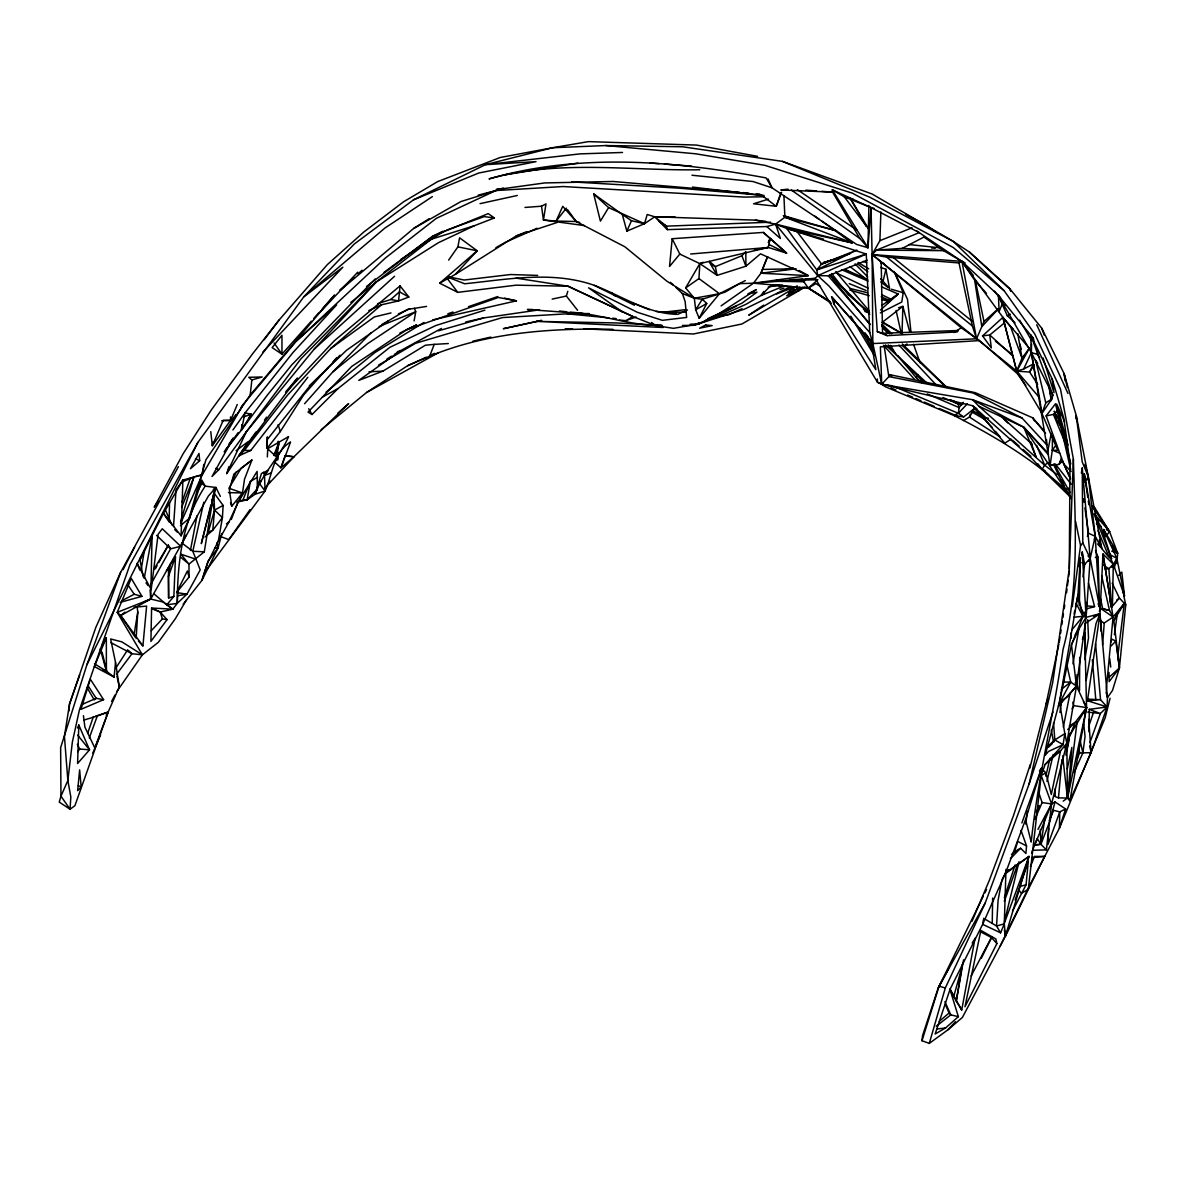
<?xml version="1.0" encoding="UTF-8"?>
<svg xmlns="http://www.w3.org/2000/svg" width="1185" height="1185" viewBox="0 0 1185 1185"><rect width="100%" height="100%" fill="white"/><g stroke="black" fill="none" stroke-linecap="round" stroke-linejoin="round"><path stroke-width="1.5" d="M151.769 608.631L160.197 612.023L172.817 609.179L177.261 603.358L177.839 588.471M1116.848 563.601L1117.633 553.188L1109.515 531.502L1095.31 508.602L1092.659 506.232M1055.154 796.142L1055.198 788.766M1079.535 690.559L1079.698 657.364M983.313 896.156L938.09 988.29L922.582 1035.572L921.989 1040.726L929.292 1043.378L945.319 987.949L985.298 902.851L1029.143 783.907L1052.68 682.693L1069.27 568.874L1069.981 463.024L1063.804 418.246L1052.161 378.844L1030.787 335.236L998.096 295.109L961.924 261.381L916.361 230.705M1084.867 654.609L1085.09 623.532L1099.976 613.712L1102.983 554.002L1113.307 564.193L1124.476 595.951L1121.81 572.103L1118.788 575.362M868.916 205.449L867.968 247.754L856.592 244.421L772.042 187.822L752.979 181.527L691.966 175.232M1070.544 478.607L1062.545 460.98L1059.079 464.342L1050.073 465.557L1052.31 450.152L1052.487 435.621M992.245 923.382L992.645 898.052M236.763 502.173L247.132 499.803L255.042 494.264L257.382 488.887L257.115 471.408L237.474 503.284L231.312 519.445M169.174 521.104L169.514 502.662M151.591 608.024L150.925 641.381L167.055 619.651L160.197 612.023L151.591 608.024L172.817 609.179L163.337 602.099L150.717 599.047L117.226 612.364L142.393 654.831L116.737 691.684M1109.693 556.654L1113.307 564.193L1112.434 606.157L1119.41 598.084L1112.182 583.198M1031.543 344.02L1031.35 352.612L1050.073 465.557L1055.391 464.105L1071.136 484.102M1080.379 557.602L1079.313 605.446L1077.965 594.929L1080.379 557.602L1078.809 566.548M1063.774 676.665L1063.656 682.012L1070.707 682.13L1076.469 686.071L1086.571 707.623L1069.892 800.719L1067.418 798.009L1062.634 755.911M1100.983 631.205L1101.324 620.422M78.817 725.042L77.588 763.496L89.527 749.838L78.817 725.042L77.484 727.975M173.514 526.51L176.047 489.849L182.875 480.073L163.456 513.357L181.112 535.813L182.875 480.073L202.324 474.755L243.355 404.203L296.457 340.984L385.362 258.019L436.361 218.336L495.878 190.548L563.142 186.534L744.328 197.095L764.206 196.754M902.037 332.881L902.881 306.352L898.571 307.759M1067.818 491.982L1065.315 489.494C1032.55 458.758 993.771 435.739 953.925 415.476L885.402 386.784L881.729 384.281L872.856 343.561L872.116 254.508L879.907 240.659L880.87 211.967M1069.27 568.874L1073.373 459.084L1060.531 389.198L1034.786 334.022L1004.095 290.666L953.125 241.325L872.101 193.999L782.411 161.367L682.575 146.777L605.846 145.548L552.654 147.74L500.277 157.472L437.68 181.601L403.567 201.791L363.736 232.082L327.312 264.64L279.127 319.98L252.612 353.782L211.36 409.906L183.201 453.648L154.228 507.165L158.138 501.433M1082.112 555.632L1082.246 552.062L1084.63 564.43L1083.046 576.976M1048.621 828.582L1047.999 844.431L1059.76 811.873L1065.611 808.985L1055.035 801.934L1051.584 803.934L1037.956 829.367M1039.438 770.798L1041.6 768.043L1025.558 819.576L1031.217 842.061C1037.897 777.153 1054.028 713.888 1063.063 649.336C1079.624 587.449 1075.195 522.481 1073.373 459.084M153.695 593.596L166.744 604.824L173.869 596.44L175.484 556.832L166.448 570.785M267.351 456.951L267.751 448.656L288.562 436.628C279.779 457.277 262.492 473.052 255.042 494.264L265.084 491.034C272.387 474.563 273.824 451.974 290.577 441.961L280.919 467.823L274.609 462.017M1089.015 731.856L1089.282 709.341L1107.116 706.956L1107.457 697.609L1099.976 613.712L1086.112 617.326L1083.001 616.318L1073.773 617.222M199.791 481.732L205.212 486.131L215.966 487.494L213.848 492.723L223.121 505.432L222.424 517.593L218.336 541.027L207.775 562.549L201.939 580.324L183.186 604.187M745.321 280.593L719.488 293.702L699.18 318.276L695.684 309.789L694.336 298.235L685.626 287.925L698.957 278.594L699.831 263.603L703.209 262.27M136.127 638.626L137.786 612.023L137.105 606.735M328.112 367.409L303.686 394.901L280.312 431.547L267.158 448.285L267.321 437.161L267.158 448.285L276.994 457.425L278.149 442.183M1077.046 674.561L1076.528 681.701L1078.231 688.87M276.994 457.425L278.179 441.22M172.817 609.179L166.744 604.824L177.261 603.358C177.602 562.001 181.764 521.593 205.212 486.131L201.746 479.969L189.689 518.082L181.112 535.813M69.011 710.896L69.53 703.979L95.792 627.472L120.603 572.399L178.417 466.638M867.968 247.754L871.034 207.597L832.3 189.807L832.596 192.133L859.792 238.466L867.968 247.754L832.3 189.807L844.224 196.74L871.034 207.597L919.249 232.63L876.604 250.109L872.116 254.508L877.3 331.652L887.254 335.636L957.287 331.933M1102.583 644.936L1104.242 622.999L1113.071 617.044L1124.284 603.387L1125.75 604.809L1119.395 667.999L1112.478 690.47L1107.457 697.609L1106.035 692.025M225.609 449.989L241.399 430.14L241.844 424.66M1026.536 845.927L1025.914 853.496L1020.626 848.253L1014.567 851.941L1017.693 841.409L1026.536 845.927L1021.04 830.418M1095.562 643.707L1100.539 699.728L1107.116 706.956L1091.089 752.638L1069.892 800.719L1067.729 797.179L1071.892 747.365L1067.285 768.961M278.534 452.7L277.942 459.691L274.905 461.024M782.411 161.367L869.538 197.08L953.125 241.325L969.434 252.064L1009.161 287.911L1041.704 328.156L1064.086 373.542L1076.247 415.55L1088.304 476.725L1095.251 536.287L1090.2 558.328L1086.112 617.326L1076.469 686.071L1066.841 743.262L1067.418 798.009L1058.472 797.905L1061.923 759.555M138.393 641.041L142.911 645.884L146.629 606.083L134.157 607.283M1082.423 639.308L1084.734 632.746L1086.571 707.623L1075.284 722.228L1066.841 743.262L1051.584 803.934L1046.399 849.867L1032.55 850.297L1031.572 853.274M1087.993 480.147L1088.304 476.725L1084.971 464.298M1106.212 690.188L1113.071 617.044L1102.983 554.002L1111.604 607.461L1109.693 600.514M757.482 156.331L696.424 145.074L588.412 141.622L552.654 147.74L485.48 164.656L413.461 199.865L354.256 244.036L303.73 296.902L197.88 442.42L129.891 564.771L94.341 666.548L114.101 677.109L115.523 662.371L110.62 638.967L121.862 641.87L142.393 654.831L158.316 642.329L175.232 618.896L186.489 599.936M672.176 238.718L669.54 266.477L679.805 254.079L672.176 238.718L763.333 232.423L786.588 253.131L768.236 247.458L690.648 254.005M1005.991 869.346L1004.288 923.856L1005.413 936.194L962.368 1017.485L948 1029.75L929.292 1043.378M1012.523 911.043L1026.047 884.795L1028.284 861.776L1015.115 900.022M1075.921 418.809L1076.247 415.55L1082.231 461.943L1088.304 476.725L1101.828 548.655L1109.412 557.824L1098.006 530.791M285.555 392.694L334.377 340.717L400.071 285.881L398.575 300.916L381.422 304.812L368.787 310.574M144.437 550.151L141.148 569.763M188.815 519.178L205.953 459.721L250.198 395.035L251.872 379.955L248.776 377.304L262.166 376.978L251.872 379.955M1053.539 722.687L1054.813 739.929L1063.063 744.684L1048.429 751.512L1045.229 755.215L1059.494 702.009L1071.477 644.758L1083.001 616.318L1077.965 594.929L1059.494 702.009L1064.826 733.633L1063.063 744.684L1045.214 764.34L1041.185 775.464L1028.313 889.357L1005.413 936.194L1004.362 929.929M1029.824 768.117L1046.177 703.683L1058.872 644.092M1118.388 611.667L1124.284 603.387L1118.018 654.253L1119.395 667.999L1109.175 681.612L1108.997 672.428M1067.063 786.203L1067.729 797.179L1077.121 721.547M992.097 427.296L974.5 408.514L963.686 416.913L953.925 415.476L958.369 413.284L959.109 407.596L958.191 404.041L950.681 399.686M1066.544 592.752L1067.018 589.152M1067.492 585.553L1068.189 580.161M1068.663 576.562L1069.374 571.155M1074.084 772.501L1082.883 752.919L1085.06 736.477L1083.757 723.961M1072.277 606.676L1080.557 545.53L1075.565 521.4M1114.389 634.73L1117.396 613.045L1113.826 620.57L1119.395 667.999L1109.175 677.183M180.594 523.385L202.324 474.755L203.776 464.431M1025.706 824.049L1027.513 811.325M1089.904 742.565L1100.376 713.518L1107.116 706.956L1087.474 700.72L1099.976 613.712L1093.725 616.17M230.512 502.781L231.771 506.188L242.495 492.96L244.525 479.17L251.901 460.091L241.162 468.193L228.868 488.235L242.495 492.96L229.149 521.667L218.336 541.027M1059.257 642.285L1060.042 636.982M1060.56 633.457L1061.079 629.916M1061.864 624.614L1062.397 621.073M1062.915 617.548L1063.434 614.008M1064.219 608.705L1064.752 605.165M1059.938 712.466L1061.538 701.668M962.324 964.383L956.28 1001.014L961.716 1010.005L975.048 938.224M894.023 271.513L903.192 292.725L901.785 302.027L880.337 312.884M173.869 596.44L168.611 597.995L168.448 576.443L170.329 564.164M1046.399 849.867L1040.919 844.268L1045.17 816.45M983.357 919.797L982.646 924.359L949.985 989.46L935.158 1034.001L945.571 1027.958L958.369 1016.671L949.985 989.46L961.716 1010.005M203.79 502.218L192.799 551.277L200.221 569.881L186.919 594.189L176.595 592.559L189.067 577.021L188.948 564.104L204.294 551.81L213.567 494.515L211.685 501.507M134.201 633.797L137.786 612.023M212.885 442.183L212.293 445.723L230.586 420.408L237.252 404.485M1072.973 663.867L1078.78 629.235L1086.112 617.326L1082.246 552.062M1081.372 473.156L1082.246 467.971L1090.2 558.328L1099.517 606.927L1098.08 603.713M414.113 320.898L415.713 311.729L414.454 308.263M1084.779 659.541L1088.511 638.019L1087.697 619.74M1086.156 680.471L1096.006 623.666L1099.976 613.712M238.052 500.974L247.132 499.803L250.346 481.525L257.589 477.2M963.553 959.835L956.28 1001.014L950.059 988.942M1006.035 932.788L1005.413 936.194L1029.01 856.399L1005.665 872.753L1001.903 879.862M144.214 578.428L152.065 535.679L163.456 513.357L169.425 522.348M1065.833 755.023L1069.788 733.619M448.641 260.107L457.899 246.865L459.587 237.815L477.17 250.79L455.307 274.387L439.694 283.185L457.766 292.354L516.038 285.17L568.03 286.207L632.923 316.558L655.927 325.668L673.45 328.334L699.298 323.86L718.599 313.936L756.341 289.599L747.928 293.895L756.948 292.191L742.062 303.108L707.726 318.676M1001.577 881.566L998.096 900.274L996.555 926.003L1000.584 932.817L1004.288 923.856L996.555 926.003L983.594 918.286M190.4 550.447L196.991 515.919M1060.856 705.031L1061.553 701.476M1067.507 748.061L1069.24 739.173M1051.228 433.488L1047.481 452.611L1023.81 427.252L972.589 399.715L881.729 384.281L877.492 382.251L815.265 278.445L806.318 278.905M1063.345 727.116L1069.996 693.329L1076.469 686.071L1071.477 644.758L1078.78 629.235L1075.165 634.967M1074.099 613.993L1074.795 610.512M1075.491 607.031L1077.965 594.929M143.237 576.873L140.023 560.149L140.734 556.594M1067.729 797.179L1086.571 707.623L1083.431 701.668M375.186 278.919L291.688 364.995L266.803 395.805L241.399 430.14L245.028 412.943L292.947 352.567L336.644 304.886L296.457 340.984M1083.608 477.407L1084.349 473.956L1095.251 536.287L1099.517 606.927L1098.11 557.291L1095.458 550.492M679.805 254.079L699.831 263.603L768.236 247.458L770.28 238.303L768.71 240.955M972.026 921.234L989.431 880.07L1013.501 815.547L1030.269 764.518M1045.837 776.19L1049.94 758.356M1046.933 781.315L1053.184 754.608M888.513 287.466L883.077 281.23L885.906 269.262L880.662 267.454M1004.436 921.708L1019.07 861.732M210.826 505.017L201.302 543.634L215.966 487.494L220.351 496.397M1110.078 698.246L1105.22 717.695L1059.42 828.167L1029.958 884.751L1000.288 945.882M1056.457 444.479L1052.31 450.152L1057.79 450.359L1041.941 413.417L1051.939 398.812L1052.858 395.168L1030.787 335.236L1033.201 337.947M151.547 595.759L150.717 599.047L120.692 615.548L117.226 612.364L131.254 578.369L141.948 596.351L120.189 602.35M217.077 542.523L218.129 547.825L208.086 560.994L201.939 580.324L218.129 547.825L221.802 533.487M799.668 287.407L798.808 290.755L741.914 324.009L693.462 333.977L583.568 328.808M1055.035 801.934L1050.058 820.509L1040.919 844.268L1034.253 845.335L1037.26 838.58L1040.919 844.268L1033.572 844.831M1114.374 567.511L1116.862 558.372L1103.635 529.517L1105.22 536.583M970.234 414.276L969.463 417.061L963.449 420.586M953.451 997.459L960.709 971.581M1058.723 704.675L1070.707 682.13L1067.122 666.029M593.685 193.896L608.601 207.612L600.41 221.136L593.685 193.896L622.288 214.455L626.85 231.149L644.492 223.684L647.203 214.5L654.742 216.796L755.452 220.143L765.599 221.328M180.624 521.607L193.925 477.022L182.268 481.88M577.569 310.263L566.371 296.043L567.778 291.332M1084.645 713.903L1086.571 707.623L1073.817 705.623L1072.825 702.216M255.042 494.264L261.47 473.511L268.21 470.326L264.522 475.407L265.084 491.034L206.99 569.437M120.603 572.399L86.92 664.696L60.642 747.616L60.953 796.172L59.25 802.112L70.063 809.251L74.907 805.696L108.176 712.037L119.3 686.811L115.523 662.371M921.989 1040.726L939.083 986.201L985.298 902.851M236.082 450.67L248.494 441.412L226.75 473.585L228.942 466.638M1004.347 897.697L1015.13 864.931M1065.611 808.985L1059.42 828.167L1059.76 811.873L1052.843 810.096M1099.339 611.312L1100.332 608.246L1109.515 610.497L1113.071 617.044L1100.332 608.246M1094.273 539.249L1095.251 536.287L1088.556 533.294L1084.882 507.861M1029.143 783.907L1052.961 711.933M780.663 193.244L776.234 206.294L753.571 203.776L768.532 199.124M1088.526 726.997L1093.696 711.8M182.075 501.996L190.37 477.94M284.637 457.054L280.919 467.823L293.939 456.773L348.671 403.611L337.725 413.224M87.601 733.426L93.437 716.555M79.691 675.02L69.53 703.979L64.434 736.433L67.856 780.545L70.833 796.957L70.063 809.251L60.953 796.172L67.856 780.545L72.344 742.165L79.41 709.963L94.341 666.548L106.324 637.678L106.398 671.199L114.101 677.109M168.448 576.443L175.484 556.832M1059.079 464.342L1061.464 457.706M1021.87 822.953L1041.6 768.043M1046.177 703.683L1048.058 698.483M1004.302 901.385L1018.048 863.376M1110.789 642.3L1111.915 639.189L1115.855 641.115L1119.395 667.999M89.305 737.914L97.289 716.021L108.176 712.037L94.785 747.898L84.905 727.101L83.424 715.651M902.259 248.376L943.556 250.672L876.604 250.109L902.259 248.376L923.959 237.059L943.556 250.672L961.924 261.381L1002.895 317.373L1016.73 371.142L1041.941 413.417L1045.792 402.885L1035.631 360.344L1037.719 363.336M1004.213 923.515L1029.01 856.399L1005.191 873.849M1025.558 819.576L1005.665 872.753L982.646 924.359L1000.584 932.817M1087.356 536.464L1088.556 533.294M273.883 455.41L279.023 441.961M781.596 192.296L776.234 206.294L761.807 195.288L692.529 187.097M321.15 429.755L366.565 392.487L407.67 365.691L429.637 356.27L434.228 344.376L448.3 343.546M799.164 270.476L808.348 275.631L760.918 273.231L767.554 256.745L760.918 273.231L753.497 283.2L721.102 305.878M1088.971 561.453L1090.2 558.328L1082.809 542.923L1082.246 467.971M1030.417 866.694L1034.505 856.399L1044.696 856.414L1028.313 889.357L1021.337 893.238L1018.611 889.713M243.103 499.596L250.346 481.525M865.006 332.837L871.331 341.754L875.863 369.676L833.781 303.775L835.069 300.575M181.601 507.491L193.925 477.022M1041.941 413.417L1039.408 397.597L1016.73 371.142L1022.018 358.166L1029.321 348.301L1002.895 317.373L982.572 335.888L991.297 347.931L989.756 335L1004.569 322.809M1064.945 747.898L1066.841 743.262L1064.826 733.633L1054.813 739.929L1046.681 747.439M1032.55 850.297L1051.584 803.934L1041.185 775.464L1045.911 772.842L1051.302 794.498L1060.531 750.86L1066.841 743.262M1077.461 758.059L1079.609 752.964L1079.002 747.691M274.372 455.588L279.275 443.96M998.155 308.944L983.994 321.49L976.558 338.791L872.856 343.561L831.589 296.783L833.781 303.775M92.682 753.349L100.592 734.818M1035.053 818.983L1042.119 802.571L1038.712 792.409M1036.327 812.199L1039.26 805.489M1049.184 820.553L1053.613 810.555M123.062 569.718L134.646 547.011M626.85 231.149L631.486 220.736L644.492 223.684L654.742 216.796L675.094 216.944M232.423 480.473L236.156 472.104M226.75 473.585L246.228 431.962L300.664 359.114L376.371 281.897L431.296 239.222L444.938 230.719M874.323 208.456L871.034 207.597L872.116 254.508L1016.73 371.142L1023.647 369.053L1031.35 352.612L1030.787 335.236L1033.794 339.354M799.816 287.481L788.543 293.391L789.936 290.429M1111.841 567.26L1116.862 558.372L1109.678 554.432M186.149 534.953L182.149 543.219L192.799 551.277L204.294 551.81M984.928 892.853L986.542 889.55M140.023 560.149L152.065 535.679L150.717 599.047L144.007 601.906M86.92 664.696L197.88 442.42M177.365 591.019L187.393 570.948L189.067 577.021M981.328 958.191L992.023 936.757M1054.813 739.929L1053.613 742.299L1051.258 730.019M996.896 943.571L964.96 1006.791L980.899 930.418L995.83 938.95L996.896 943.571L991.415 937.498L980.336 931.706M699.18 318.276L706.734 303.478L702.275 299.242L694.336 298.235L682.367 293.51L675.761 287.303M111.583 701.446L115.019 694.943M971.093 976.025L991.415 937.498M102.162 645.544L106.324 637.678M938.09 988.29L948.548 968.723M198.695 489.153L202.176 482.784M155.368 568.859L157.101 565.689M158.834 562.534L168.374 545.13L170.61 548.803L150.717 584.59M1037.675 384.34L1029.632 372.075L1016.73 371.142L1029.321 348.301M1072.025 708.808L1073.817 705.623M805.444 278.934L803.845 281.749L776.264 281.319M685.626 287.925L699.831 263.603L717.132 275.364L745.913 266.21L760.503 253.812L808.348 275.631L753.497 283.2L739.425 283.645L725.205 292.088L702.275 299.242L695.684 309.789L706.734 303.478M974.5 408.514L969.463 417.061L1000.066 436.895L995.519 431.414M972.218 943.008L974.114 939.823M153.65 569.778L168.374 545.13M1046.503 439.561L1046.977 445.027L1022.018 418.009L972.589 399.715L978.973 406.277L1023.81 427.252L1070.425 496.9L1042.059 469.453L1044.622 465.187L1048.295 462.431M1068.174 738.033L1086.571 707.623M1113.826 620.57L1124.284 603.387M241.399 430.14L251.294 414.187L245.028 412.943L232.912 429.992M242.54 437.902L246.228 431.962L314.218 349.131L376.371 281.897L438.391 242.718L474.326 225.728L494.382 217.966L488.25 213.611L432.762 236.215L384.044 272.343M1034.238 364.773L1029.632 372.075L1033.379 363.943L1023.647 369.053M261.307 480.592L259.441 483.524L265.084 491.034M106.191 715.162L108.176 712.037L95.704 716.14M115.715 668.266L127.728 649.721M784.381 285.852L761.214 295.421L763.851 291.48M1084.571 482.206L1088.304 476.725M77.721 751.853L79.721 749.038L89.527 749.838L77.647 735.07M250.035 509.609L228.764 539.619L220.38 536.435M264.922 488.605L270.21 481.199M255.975 432.021L239 455.766L250.761 450.448L307.848 377.245M264.448 420.142L266.566 417.179M229.046 443.901L233.208 438.109L212.011 476.503L218.662 469.778L246.228 431.962M232.63 419.031L235.859 414.572M241.222 407.166L243.355 404.203M224.158 451.811L238.259 432.495M249.117 417.638L251.294 414.661M1106.316 535.872L1109.515 531.502L1092.748 507.298M116.515 674.383L131.965 653.72L142.393 654.831M264.181 339.74L279.127 319.98M1070.396 478.784L1063.715 463.942L1046.133 415.905L1055.509 403.759L1070.736 469.704M921.589 382.607L916.286 377.734L918.271 375.186M286.118 391.376L297.479 378.059L239 455.766L244.317 450.374L287.629 395.035L330.674 348.568L381.422 304.812M805.785 279.29L803.845 281.749L808.318 288.103L831.366 303.301M963.257 402.308L959.109 407.596L927.203 393.938M267.84 438.865L307.789 388.487L340.051 355.233M566.4 208.116L556.091 221.077L543.456 220.025L541.515 206.205L545.989 203.894L543.456 220.025L584.442 225.58M1071.744 630.035L1083.001 616.318L1076.202 603.55M755.452 220.143L775.597 224.143L786.751 228.453L816.761 269.899L821.62 264.018L856.844 250.065L816.761 269.899L817.739 275.661L828.982 286.029L869.746 332.57L872.856 343.561M250.198 395.035L334.54 295.035L322.32 308.781M768.176 242.392L771.287 238.763M1080.557 545.53L1082.809 542.923M333 361.914L336.659 357.796M304.575 403.744L332.837 371.868L370.772 333M311.314 321.165L281.956 354.197L272.15 347.605L281.956 335.281L281.956 354.197L274.09 342.939M313.758 318.424L318.647 312.914M1058.338 706.008L1069.996 693.329M948 1029.75L955.465 1021.692M884.114 345.768L888.839 376.623L881.729 384.281L972.441 405.67L976.84 408.81M267.055 485.613L293.939 456.773L285.155 455.514M998.185 309.152L981.817 326.616L974.677 280.223L961.924 261.381L872.116 254.508L961.242 327.801L979.477 340.569L1017.234 373.556L1025.795 385.347M247.132 499.803L257.382 488.887M151.265 630.716L162.404 618.881L167.055 619.651M262.863 352.108L342.835 267.203L303.73 296.902L384.858 228.098L432.377 196.606M319.669 312.499L357.722 272.195M894.157 386.562L958.369 413.284L967.419 403.7M741.914 255.723L745.809 251.605L745.913 266.21L741.914 255.723L715.355 266.625L712.215 265.01M761.214 295.421L770.842 285.496L774.427 284.874M1113.307 564.193L1108.879 568.741L1105.19 568.948M1004.939 873.656L1008.687 869.79M1010.464 858.636L1020.626 848.253L1011.486 854.385M81.187 787.062L77.647 790.662L79.632 769.85L81.187 787.062L78.329 785.655M1110.982 646.062L1115.855 641.115M416.557 324.897L406.633 329.726L351.678 366.476L308.011 412.128L311.996 414.513L337.992 388.591L389.821 347.338L436.036 325.445L484.902 310.159M904.57 346.272L906.955 343.917M1016.73 371.142L1002.895 317.373L1010.568 326.719L1022.018 358.166L1024.432 355.796M1067.729 729.575L1075.284 722.228L1069.24 726.005M309.241 385.895L346.464 350.345L388.043 321.046L407.418 309.448L426.585 306.411M177.261 603.358L186.919 594.189L177.809 595.744M1048.429 747.231L1052.324 743.543M880.529 310.055L898.156 293.984L881.477 286.829M314.218 349.131L394.561 276.268M340.051 289.895L353.811 277.586M357.929 273.898L362.062 270.21M390.783 299.509L399.464 291.821L408.81 297.035L398.575 300.916L390.783 299.509L377.793 303.641M972.263 410.38L974.751 408.188M1045.214 764.34L1060.531 750.86L1054.65 754.845M887.432 302.975L898.156 293.984L881.714 305.552M816.554 280.919L808.318 288.103L753.497 283.2L756.8 282.504M199.687 460.728L190.429 468.771L198.991 453.425L199.687 460.728L195.466 458.669M204.975 536.983L212.782 530.199L222.424 517.593L214.529 510.083L211.567 499.937M439.694 283.185L477.17 250.79L457.899 246.865M1057.287 411.032L1053.421 414.394L1046.133 415.905M939.32 1021.307L949.081 1012.982L945.423 1004.747M340.199 290.281L413.669 228.453L429.192 218.692M226.424 523.918L229.149 521.667M180.416 525.666L189.689 518.082M332.837 371.868L367.646 343.635L415.713 311.729L379.156 326.467M326.023 392.117L374.727 352.671L423.919 322.483M350.79 302.427L376.371 281.897M135.09 637.086L120.692 615.548L124.943 612.156M936.224 1026.24L950.814 1014.878L958.369 1016.671M251.901 460.091L233.949 474.03L229.357 489.716L231.771 506.188M1061.375 689.329L1070.707 682.13M366.52 286.503L432.762 236.215L442.701 231.282M794.735 289.762L786.677 295.806L804.971 287.185M667.274 229.638L666.429 226.157L654.742 216.796L667.274 229.638L766.799 226.542L775.597 224.143L784.885 217.225L836.654 230.868L783.478 215.67L786.47 217.803M1063.182 801.134L1067.418 798.009M213.315 489.435L215.966 487.494L208.427 495.982L150.717 599.047L150.095 589.834M330.674 348.568L374.341 316.928L391.006 312.929M1116.788 599.995L1119.41 598.084L1125.75 604.809L1123.854 596.085M763.673 305.123L748.742 315.195L797.387 286.222M400.885 259.441L431.296 239.222L474.326 225.728M1045.792 402.885L1051.939 398.812M1059.494 702.009L1067.315 696.839L1076.469 686.071L1075.21 682.797M1011.131 439.072L1004.806 443.205L983.506 417.964L988.408 418.186M953.955 332.526L961.242 327.801M803.371 287.807L798.808 290.755L797.061 288.192M455.307 274.387L516.23 235.933L526.451 231.771M441.472 328.438L400.649 350.612L358.803 380.385L382.903 371.142L425.371 345.22L434.228 344.376M386.932 358.966L391.494 356.181M394.546 354.315L400.649 350.612L397.271 351.812M378.415 365.217L415.476 343.309L502.44 317.58L567.141 313.818L589.212 313.551M764.666 293.347L746.18 304.204L715.148 318.143M788.543 293.391L794.572 289.851M413.669 228.453L461.009 201.524L503.462 188.267L496.322 189.333M495.893 247.665L505.328 242.318L537.131 228.231M381.733 324.557L388.043 321.046M366.565 392.487L438.539 352.641M322.379 397.123L337.992 388.591M223.121 505.432L214.529 510.083L208.264 532.198L212.782 530.199L214.529 510.083L213.922 494.456M872.116 254.508L886.676 257.145L959.006 262.937L961.924 261.381L965.168 262.966M682.412 325.445L693.003 325.357L696.113 323.727M1000.599 297.761L998.096 295.109L1007.309 315.728L1010.287 314.173M121.581 600.825L134.216 594.277L141.948 596.351M698.054 323.105L701.609 322.868L744.565 309.122L791.062 286.474M699.298 323.86L693.003 325.357L709.163 319.654L736.492 306.13M399.893 333.059L416.453 324.986M407.67 365.691L426.17 357.218M429.548 355.678L434.584 353.367M742.047 308.692L728.805 314.736L719.754 316.114M693.003 325.357L696.276 323.875M398.367 313.892L410.084 308.648M687.493 310.011L677.761 314.351C647.528 313.951 621.71 295.88 594.307 285.348C552.284 270.595 507.698 279.364 464.668 283.778L448.715 277.483M1059.686 462.224L1062.545 460.98M1068.44 488.131L1065.315 489.494L1053.583 464.476M82.935 704.053L96.192 698.32L103.599 699.668L90.297 679.183L80.98 709.326L103.599 699.668M413.461 199.865L478.666 173.04L536.035 161.649L485.48 164.656L579.969 153.887L622.51 152.465M753.497 283.2L815.265 278.445L817.739 275.661L828.226 275.779L867.153 260.137M879.907 240.659L912.006 227.831M824.76 262.7L831.337 260.122L824.671 262.403M776.605 293.924L797.001 286.118M850.223 253.486L821.62 264.018L796.616 231.06M780.011 289.555L783.892 288.118M271.321 472.919L264.522 475.407L263.485 472.282M446.656 230.097L484.221 216.603L494.382 217.966M243.917 416.809L251.294 414.187M406.633 329.726L498.337 297.465L516.453 300.842L432.599 319.92M821.101 264.211L827.293 262.033M636.167 317.032L625.858 320.631L632.923 316.558L568.03 286.207L516.008 278.119M447.826 313.803L452.981 312.025M468.475 306.663L497.715 296.561M429.637 356.27C487.524 332.392 550.921 327.978 612.897 329.326M516.23 235.933L556.92 222.558M816.761 269.899L866.265 254.034L869.746 332.57M83.794 720.11L97.289 716.021M1086.349 608.957L1094.57 606.572L1088.541 583.316M438.465 330.808L483.554 317.95L539.545 309.818M1019.885 886.499L1026.047 884.795M195.599 476.563L202.324 474.755M823.397 262.477L838.876 258.345M699.787 169.766C629.709 170.921 557.542 159.323 489.05 178.905C579.435 152.687 674.843 160.893 766.088 177.928L772.042 187.822L767.999 178.891M478.192 195.169L495.878 190.548M472.978 341.147L490.857 337.088M465.853 321.95L483.554 317.95M480.029 203.657L517.282 195.481M541.101 320.468L503.314 328.719L541.723 320.409M768.206 287.155L778.619 284.874M552.151 299.109L566.371 296.043M784.796 269.676L793.402 267.914M754.43 250.02L768.236 247.458M503.684 175.01L577.939 163.145M705.608 320.231L709.163 319.654M497.048 189.526L544.745 182.934L613.075 181.483L739.633 192.311M760.918 273.231L796.113 268.758L762.622 269.439M982.572 335.888L989.756 335L1012.642 355.841M936.994 1029.01L945.571 1027.958M662.711 312.277L686.13 309.596M788.025 189.156L780.841 189.956L832.596 192.133L821.901 191.333M1031.928 857.585L1044.696 856.414M954.621 331.237L958.25 330.941M524.985 207.449L541.515 206.205M1087.474 700.72L1100.539 699.728L1086.852 699.061M662.43 325.445L616.333 322.942L536.479 321.372L663.111 327.49M979.477 340.569L880.366 346.835L881.729 384.281L892.468 385.866M775.908 280.46L779.493 280.282M790.217 279.734L802.749 279.097M1095.37 557.424L1098.11 557.291M369.053 371.794L382.903 371.142M782.633 284.978L770.842 285.496L797.268 287.022M661.349 325.431C630.509 325.979 601.002 313.981 570.296 312.173M690.262 324.231L693.877 324.083M221.728 420.793L230.586 420.408L230.512 416.927M770.531 222.188L666.429 226.157L659.008 221.491M958.087 330.511L882.544 333.281L877.3 331.652M1079.609 752.964L1091.089 752.638L1088.748 719.443M666.266 312.514L685.937 311.996M776.116 280.786L817.931 279.734M532.643 309.463L527.384 309.537L582.961 313.536M661.763 312.248L674.576 312.129M661.23 325.623L655.927 325.668L651.543 322.527M565.201 328.852L572.548 328.837M244.317 450.374L250.761 450.448M962.709 404.115L958.191 404.041L942.934 397.538M579.672 222.469L576.162 221.506L556.091 221.077L562.756 206.338L576.162 221.506L624.836 246.761L667.036 281.304L694.336 298.235L719.488 293.702L698.957 278.594M230.586 420.408L223.224 420.231L212.293 445.723L210.782 431.607M228.453 492.604L242.495 492.96M537.679 275.394L510.528 274.535L464.12 280.03L448.908 276.905M214.692 547.722L218.129 547.825M571.792 181.883L678.516 188.119L764.103 195.436M802.556 287.318L807.844 287.629L823.442 297.465M931.558 247.991L935.232 248.257M649.958 162.967L658.993 163.663M664.429 164.063L691.551 166.122M805.859 190.148L816.554 190.933M656.164 311.448L676.442 313.047M743.306 192.622L748.816 193.096M756.149 193.718L759.822 194.044M284.8 455.988L293.939 456.773M1094.57 606.572L1087.415 605.95L1086.675 602.424M619.37 320.069L626.584 320.72M605.846 145.548L695.743 153.798L764.903 165.337L852.385 193.185L953.332 247.561L1004.095 290.666M567.141 313.818L608.957 317.876M612.601 318.232L616.23 318.587M908.836 244.54L939.424 247.769M559.438 311.018L566.682 311.788M1087.741 712.111L1100.376 713.518L1089.282 709.341M1004.954 305.36L1001.799 305.004L999.103 311.625L998.481 296.235M1042.119 802.571L1051.584 803.934M888.839 376.623L973.018 392.976L1022.018 418.009M880.707 262.833L884.203 263.559M890.942 374.904L975.329 392.694L1032.594 417.772L1044.326 431.073M822.079 221.343L852.059 242.851L775.597 224.143L817.739 275.661L866.265 254.034L786.751 228.453L852.059 242.851L840.861 234.141M504.529 298.116L516.453 300.842M849.704 288.37L867.346 292.725M864.857 311.477L868.087 312.336L829.989 274.95M1104.405 609.075L1109.515 610.497L1101.635 575.614M853.052 199.198L844.224 196.74L868.649 229.06L850.8 198.991M939.083 986.201L945.319 987.949M1039.66 357.559L1037.69 354.448L1031.35 352.612L998.096 295.109M849.793 290.058L869.242 295.717M881.61 299.331L888.691 301.39M786.751 228.453L823.516 239.177M891.298 289.214L903.192 292.725M883.492 299.346L888.75 301.079M195.436 559.068L180.89 554.18L188.948 564.104L180.727 557.246M103.125 670.073L106.398 671.199L100.266 648.965M863.198 261.455L866.694 262.655M1111.737 551.143L1117.633 553.188L1103.635 529.517L1105.842 536.553M783.478 215.67L795.668 220.099M852.059 242.851L784.885 217.225L783.922 195.806M633.486 303.33L649.661 309.789M1053.569 795.905L1058.472 797.905M849.23 283.615L866.116 290.503M1052.31 450.152L1059.701 453.174M608.601 207.612L644.492 223.684M884.173 385.095L877.492 382.251L877.315 379.037M890.853 387.925L895.86 390.058M907.547 395.02L912.569 397.153M915.901 398.575L920.908 400.708M924.256 402.115L934.269 406.381M939.29 408.499L957.658 416.305M888.661 374.445L892.053 375.882M845.823 269.958L867.701 279.334M841.469 269.647L868.146 281.097M881.196 296.768L889.357 300.368M836.654 273.068L868.235 288.236M881.536 294.621L891.505 299.42M768.754 244.391L786.41 252.998M953.851 401.093L961.657 404.885M594.307 285.348L634.434 305.226M887.254 335.636L882.544 333.281L881.21 262.537M110.827 642.611L131.965 653.72L128.78 650.713M905.918 214.441L926.507 225.461L935.587 231.653M1099.799 620.599L1104.242 622.999M972.441 405.67L1032.061 458.699L1042.059 469.453L1045.066 471.126M618.422 309.685L622.155 311.773L588.575 287.837L637.397 312.307L662.371 320.335L686.648 317.432L685.167 301.657L682.367 293.51M882.07 322.35L902.363 333.903M972.604 410.617L983.58 416.883M971.019 411.491L984.913 419.505M215.981 468.223L218.662 469.778M902.54 333.8L882.647 322.024L902.881 306.352L909.858 332.304M858.118 262.448L868.753 268.847M1106.375 529.621L1109.515 531.502L1094.673 514.364M829.885 301.434L808.318 288.103L815.932 283.57L820.464 286.503M94.474 663.763L106.398 671.199M1081.846 562.682L1084.63 564.43L1090.2 558.328L1088.008 555.898M826.552 299.42L829.678 301.39M1096.436 523.711L1100.983 526.584L1111.56 558.727L1109.901 556.18M863.51 309.329L868.087 312.336L865.213 310.455M845.438 269.351L850.03 272.402M1103.324 565.052L1108.879 568.741L1111.604 607.461M797.431 189.704L856.888 230.142M958.369 413.284L963.686 416.913M622.288 214.455L631.486 220.736M791.313 190.015L859.792 238.466M814.584 215.966L819.087 219.181M978.973 406.277L1044.622 465.187L1057.035 474.607M849.971 266.581L864.443 277.72M857.644 263.929L867.805 271.824M880.885 281.956L888.143 287.585M995.444 341.176L1011.279 353.782M886.676 257.145L972.367 325.964L976.558 338.791L961.924 261.381L973.3 275.453M892.586 256.938L972.426 321.461M848.519 294.872L869.538 312.677M1012.449 440.227L1019.07 445.99M1023.055 449.441L1030.994 456.358M766.799 226.542L780.397 238.511L775.597 224.143M611.416 292.591L615.474 296.191M763.333 232.423L786.588 253.131M999.385 414.898L1032.15 444.212M1106.775 529.043L1109.515 531.502M709.474 261.337L715.355 266.625L717.132 275.364L709.178 261.796M885.506 344.953L926.922 383.022M969.434 252.064L1007.976 287.496M1007.309 315.728L1015.056 322.853M1010.568 326.719L1013.19 329.163M670.473 282.341L673.124 284.83M881.655 325.845L889.624 333.415M902.881 346.05L945.349 386.458M1042.207 769.317L1045.911 772.842M156.583 535.383L170.61 548.803L180.713 546.3L162.256 528.762L158.109 534.272L151.191 589.552L137.075 563.29L139.8 570.059M174.684 529.591L177.246 532.08M882.632 324.794L891.816 333.755M902.318 343.976L946.919 387.465M830.581 275.883L869.79 314.395M880.633 278.816L883.077 281.23M1004.169 419.164L1008.079 423.06M888.246 344.879L896.053 354.522L923.011 381.555M1043.629 469.764L1048.725 474.918M1052.547 478.784L1070.351 496.811M1063.715 463.942L1071.151 471.497M855.066 263.87L867.701 276.92M882.558 327.593L887.595 332.97M898.897 345.057L936.609 385.377M1113.974 549.262L1117.633 553.188L1112.063 545.826M883.477 345.235L914.509 379.274M949.081 1012.982L950.814 1014.878L944.904 1001.71M1097.503 543.885L1100.746 547.47M974.677 280.223L986.468 293.362M1048.444 454.759L1023.81 427.252L1036.09 457.114L1030.757 441.753M831.589 296.783L871.331 341.754L872.575 345.087M881.951 324.853L889.92 333.889M828.226 275.779L870.471 324.527M835.736 271.617L868.99 310.648M897.652 355.589L916.286 377.734M1093.044 505.891L1095.31 508.602M1045.585 433.369L1032.594 417.772L1034.564 420.823M881.892 325.223L885.269 329.386M830.507 274.52L833.87 280.223L868.738 323.135M994.408 291.14L1000.007 298.205M831.677 273.572L848.534 295.095M400.071 285.881L408.81 297.035M145.977 582.887L148.066 585.553M1069.625 495.167L1065.315 489.494L1061.997 479.777M446.641 277.69L457.766 292.354M1038.001 463.942L1042.059 469.453M120.692 615.548L142.911 645.884M567.482 209.597L576.162 221.506M1070.544 496.782L1065.315 489.494L1071.047 498.722M1064.145 487.82L1067.759 493.641L1062.915 486.457M128.291 585.42L134.216 594.277M88.268 686.026L96.192 698.32L94.267 699.935L86.979 687.478M1095.444 517.682L1100.983 526.584M1062.056 428.644L1053.421 414.394L1065.952 444.716M890.572 345.383L896.053 354.522M1060.131 415.031L1058.249 411.891L1070.796 463.927M850.83 316.232L874.397 355.604M859.732 327.86L873.76 351.619M1019.678 320.128L1031.617 340.569M850.652 199.139L866.265 226.394M1080.172 606.927L1086.112 617.326L1084.719 612.156M308.707 408.736L311.996 414.513M1054.102 464.046L1070.025 492.53M1054.694 465.379L1056.472 468.564M1010.849 291.036L1009.161 287.911L1010.864 291.14M1095.251 536.287L1101.828 548.655L1099.265 539.99M1030.787 335.236L1034.194 341.724M1060.827 423.845L1054.176 411.151L1056.827 417.712M1052.858 395.168L1031.35 352.612L1039.408 397.597M77.336 744.269L79.721 749.038M895.09 273.142L907.488 299.242L910.954 331.963M1036.712 324.749L1067.981 393.479M165.367 509.935L171.929 524.999M833.87 280.223L835.247 283.408M1123.069 592.604L1124.476 595.951L1116.862 558.372M1036.668 445.382L1044.622 465.187M1094.051 513.934L1111.56 558.727M1041.704 328.156L1044.192 334.955M913.517 344.272L920.078 362.758M278.105 424.645L280.312 431.547M160.197 612.023L162.404 618.881M1043.081 358.003L1053.983 392.679L1052.161 378.844M1097.888 518.571L1098.776 521.489M1068.04 445.13L1056.753 404.1L1064.574 421.816M1019.855 344.005L1021.307 349.308M102.103 652.239L106.946 671.925M1067.359 387.525L1064.086 373.542L1065.063 380.696M1080.083 740.625L1082.883 752.919M896.082 310.44L901.148 332.955M116.915 676.161L119.3 686.811M1100.332 597.744L1102.687 608.601M867.479 336.199L869.79 346.835M1089.652 745.943L1091.089 752.638M870.042 339.191L872.323 349.797M959.006 262.937L972.367 325.964M975.403 280.815L983.994 321.49M885.906 269.262L889.594 288.71M1049.821 390.087L1051.421 398.945M1048.858 386.473L1051.332 400.604M1017.767 333.637L1022.018 358.166M1084.349 473.956L1087.8 497.419M1088.334 501.033L1088.852 504.647M1083.564 498.767L1084.097 502.41M1109.738 658.623L1110.73 667.022M1092.348 659.838L1095.799 699.654M1037.319 349.116L1037.69 354.448M1070.722 633.131L1071.047 638.345M1040.282 829.485L1040.919 844.268M168.477 568.83L168.611 597.995M705.727 324.986L699.639 328.201L712.185 325.608L705.727 324.986"/></g></svg>
